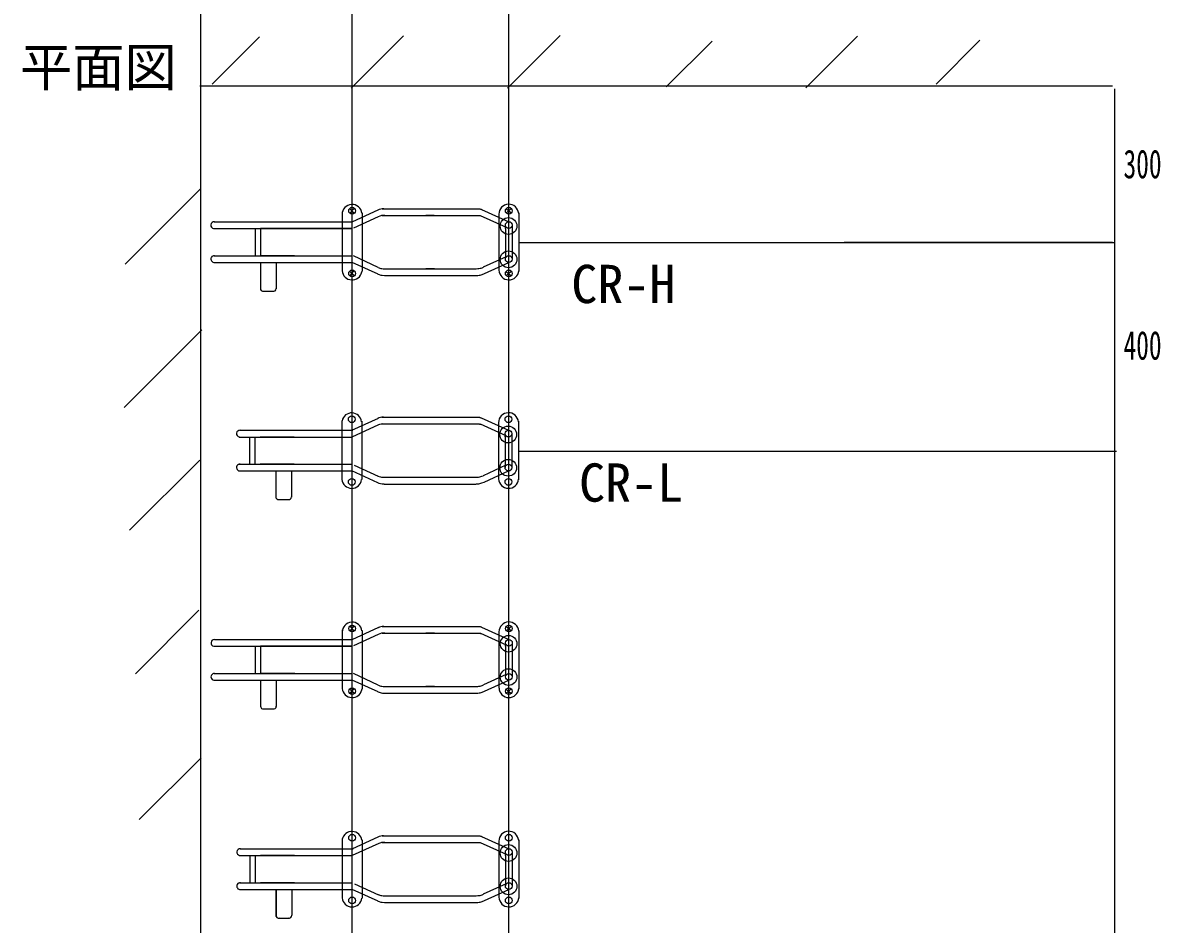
# Model space of a CAD drawing. Units: millimetres, scale not verified. Extents: x -16609 to -13857, y -2155 to 3870.
# Drawn here: x -16609 to -14431, y 777 to 2503 of the extents above; entities that cross this region are included whole.
import ezdxf
from ezdxf.enums import TextEntityAlignment as Align

# ---------------------------------------------------------------- set-up
doc = ezdxf.new("R2010")
doc.units = ezdxf.units.MM
doc.header["$LTSCALE"] = 50
doc.layers.add('0-0', color=7, linetype='Continuous')
doc.styles.add('ＭＳ ゴシック', font='')
doc.styles.get('ＭＳ ゴシック').set_extended_font_data('MS Gothic')

msp = doc.modelspace()

# ---------------------------------------------------------------- linework, layer by layer
at = {"layer": '0-0'}
for p, q in [((-16269.01, 3263.01), (-16269.01, -2105.91)), ((-15979.01, 2746.65), (-15979.01, -1716.56)), ((-15679.01, 2746.65), (-15679.01, -1716.56)), ((-15679.01, 2746.65), (-15679.01, -1716.56)), ((-16246.91, 2385.34), (-16155.79, 2476.46)), ((-15980.19, 2377.86), (-15879.96, 2478.08)), ((-15681.06, 2377.86), (-15579.93, 2478.99)), ((-15376.95, 2380.35), (-15289.33, 2467.98)), ((-15010.84, 2477.61), (-15110, 2378.45)), ((-14776.48, 2469.49), (-14860.5, 2385.48)), ((-16270.43, 2382.56), (-14522.57, 2382.56)), ((-14519.01, 2376.54), (-14519.01, -2105.91)), ((-16268.56, 2185.61), (-16413.3, 2040.87)), ((-15997.67, 2140.28), (-15997.67, 2026.67)), ((-15983.4, 2147.28), (-15974.7, 2138.58)), ((-15983.03, 2138.58), (-15974.7, 2147.28)), ((-15978.66, 2122.09), (-15927.38, 2145.4)), ((-15959.67, 2139.21), (-15959.67, 2027.63)), ((-15921.18, 2147.09), (-15736.3, 2147.09)), ((-15736.48, 2147.11), (-15735.01, 2146.97)), ((-15730.86, 2145.81), (-15678.68, 2122.11)), ((-15697.67, 2137.11), (-15697.67, 2028.93)), ((-15683.66, 2147.23), (-15674.29, 2139.36)), ((-15683.36, 2138.76), (-15674.29, 2147.23)), ((-15659.67, 2139.14), (-15659.67, 2027.1)), ((-16242.56, 2122.09), (-15978.56, 2122.09)), ((-15928.62, 2131.72), (-15976.13, 2109.59)), ((-15921.48, 2134.09), (-15734.75, 2134.09)), ((-15821.23, 2134.07), (-15837.51, 2134.07)), ((-15683.26, 2111.17), (-15732.51, 2133.56)), ((-15678.66, 2113.12), (-15678.6, 2113.12)), ((-15672.17, 2117.81), (-15672.17, 2117.77)), ((-15672.17, 2116.21), (-15672.17, 2049.66)), ((-16243.91, 2109.09), (-15978.29, 2109.09)), ((-16218.94, 2109.08), (-15978.54, 2109.08)), ((-16164.17, 2109.1), (-16164.17, 2057.06)), ((-16154.17, 2109.04), (-16154.17, 2057.06)), ((-15685.17, 2109.26), (-15685.17, 2054.14)), ((-15685.14, 2109.3), (-15685.14, 2112.01)), ((-15657.88, 2082.56), (-14518.24, 2082.56)), ((-15036.18, 2082.77), (-14522.57, 2082.77)), ((-16242.82, 2057.09), (-15977.81, 2057.09)), ((-16159, 2057.09), (-16082.1, 2057.09)), ((-15978.63, 2057.07), (-15978.35, 2056.94)), ((-15928.73, 2034.35), (-15976.28, 2056.64)), ((-15683.53, 2054.91), (-15727.36, 2034.95)), ((-16243.4, 2044.09), (-15978.49, 2044.09)), ((-16154.17, 2044.09), (-16154.17, 1993.42)), ((-16124.17, 2043.99), (-16124.17, 1993.78)), ((-15983.03, 2026.97), (-15974.7, 2019.41)), ((-15982.27, 2018.65), (-15975.08, 2028.11)), ((-15928.98, 2021.5), (-15978.66, 2044.09)), ((-15960.17, 2025.88), (-15959.66, 2027.62)), ((-15928.72, 2034.35), (-15923.8, 2032.8)), ((-15919.08, 2032.23), (-15914.55, 2032.13)), ((-15915.03, 2032.09), (-15741.25, 2032.09)), ((-15821.14, 2032.09), (-15837.47, 2032.09)), ((-15725.36, 2022.87), (-15678.67, 2044.09)), ((-15683.66, 2026.88), (-15674.59, 2019.32)), ((-15683.36, 2019.02), (-15674.59, 2026.88)), ((-16154.16, 2009.1), (-16154.16, 1993.13)), ((-15916.77, 2019.09), (-15740.98, 2019.09)), ((-16149.64, 1989.09), (-16128.66, 1989.09)), ((-16266.65, 1915.17), (-16415.21, 1766.61)), ((-15979.24, 1722.88), (-15927.97, 1746.19)), ((-15921.77, 1747.88), (-15736.89, 1747.88)), ((-15737.06, 1747.91), (-15735.6, 1747.76)), ((-15731.45, 1746.61), (-15679.27, 1722.9)), ((-16193.42, 1722.88), (-15977.42, 1722.88)), ((-15998.26, 1741.07), (-15998.26, 1627.46)), ((-15928.06, 1733.14), (-15979.25, 1709.87)), ((-15960.26, 1740), (-15960.26, 1628.42)), ((-15922.07, 1734.88), (-15735.34, 1734.88)), ((-15683.85, 1711.96), (-15733.09, 1734.35)), ((-15698.26, 1737.91), (-15698.26, 1629.73)), ((-15660.26, 1739.94), (-15660.26, 1627.89)), ((-16194.81, 1709.88), (-15978.37, 1709.88)), ((-16174.98, 1709.47), (-16174.98, 1657.81)), ((-16174.98, 1708.99), (-16174.98, 1657.87)), ((-16164.76, 1709.89), (-16164.76, 1657.86)), ((-15685.76, 1710.05), (-15685.76, 1651.67)), ((-15685.73, 1710.09), (-15685.73, 1717)), ((-15672.76, 1718.61), (-15672.76, 1718.57)), ((-15672.76, 1717), (-15672.76, 1650.46)), ((-15658.44, 1682.56), (-14516.67, 1682.56)), ((-15658, 1682.56), (-14515.17, 1682.56)), ((-16270.46, 1665.67), (-16404.73, 1531.4)), ((-16194.99, 1657.88), (-15978.4, 1657.88)), ((-15979.22, 1657.86), (-15978.94, 1657.74)), ((-15974.72, 1655.82), (-15928.59, 1634.85)), ((-15684.12, 1655.7), (-15727.95, 1635.74)), ((-16194.59, 1644.88), (-15979.08, 1644.88)), ((-16124.98, 1644.74), (-16124.98, 1592.88)), ((-16124.76, 1645.25), (-16124.76, 1594.58)), ((-16094.76, 1645.15), (-16094.76, 1594.94)), ((-15929.57, 1622.3), (-15979.25, 1644.88)), ((-15929.31, 1635.14), (-15924.39, 1633.6)), ((-15725.94, 1623.66), (-15679.26, 1644.88)), ((-15919.67, 1633.02), (-15915.14, 1632.92)), ((-15917.36, 1619.88), (-15741.56, 1619.88)), ((-15915.62, 1632.88), (-15741.84, 1632.88)), ((-16120.23, 1590.25), (-16099.25, 1590.25)), ((-16271.89, 1378.33), (-16393.67, 1256.56)), ((-15997.49, 1340.4), (-15997.49, 1226.79)), ((-15983.23, 1347.41), (-15974.53, 1338.7)), ((-15982.85, 1338.7), (-15974.53, 1347.41)), ((-15978.48, 1322.22), (-15927.21, 1345.52)), ((-15928.44, 1331.85), (-15975.96, 1309.72)), ((-15959.49, 1339.33), (-15959.49, 1227.76)), ((-15921.31, 1334.22), (-15734.58, 1334.22)), ((-15921.01, 1347.22), (-15736.13, 1347.22)), ((-15821.06, 1334.2), (-15837.34, 1334.2)), ((-15736.3, 1347.24), (-15734.84, 1347.1)), ((-15683.09, 1311.29), (-15732.33, 1333.68)), ((-15730.68, 1345.94), (-15678.5, 1322.24)), ((-15697.49, 1337.24), (-15697.49, 1229.06)), ((-15683.49, 1347.35), (-15674.11, 1339.49)), ((-15683.19, 1338.89), (-15674.11, 1347.35)), ((-15659.49, 1339.27), (-15659.49, 1227.22)), ((-16243.74, 1309.22), (-15978.12, 1309.22)), ((-16242.38, 1322.22), (-15978.38, 1322.22)), ((-16218.76, 1309.2), (-15978.37, 1309.2)), ((-16163.99, 1309.23), (-16163.99, 1257.19)), ((-16153.99, 1309.17), (-16153.99, 1257.19)), ((-15684.99, 1309.39), (-15684.99, 1254.27)), ((-15684.97, 1309.43), (-15684.97, 1312.14)), ((-15678.48, 1313.25), (-15678.42, 1313.25)), ((-15671.99, 1317.94), (-15671.99, 1317.9)), ((-15671.99, 1316.34), (-15671.99, 1249.79)), ((-16243.23, 1244.22), (-15978.32, 1244.22)), ((-16242.65, 1257.22), (-15977.64, 1257.22)), ((-16158.83, 1257.22), (-16081.93, 1257.22)), ((-16153.99, 1244.22), (-16153.99, 1193.55)), ((-16123.99, 1244.12), (-16123.99, 1193.91)), ((-15928.8, 1221.63), (-15978.49, 1244.22)), ((-15978.45, 1257.2), (-15978.18, 1257.07)), ((-15928.55, 1234.48), (-15976.11, 1256.77)), ((-15683.35, 1255.04), (-15727.19, 1235.08)), ((-15725.18, 1223), (-15678.5, 1244.22)), ((-15982.85, 1227.1), (-15974.53, 1219.54)), ((-15982.1, 1218.78), (-15974.91, 1228.24)), ((-15960, 1226.01), (-15959.49, 1227.75)), ((-15928.55, 1234.48), (-15923.63, 1232.93)), ((-15918.91, 1232.36), (-15914.38, 1232.26)), ((-15914.86, 1232.22), (-15741.08, 1232.22)), ((-15820.96, 1232.21), (-15837.3, 1232.21)), ((-15683.49, 1227.01), (-15674.42, 1219.45)), ((-15683.19, 1219.15), (-15674.42, 1227.01)), ((-16153.99, 1209.23), (-16153.99, 1193.26)), ((-15916.59, 1219.22), (-15740.8, 1219.22)), ((-16149.47, 1189.22), (-16128.49, 1189.22)), ((-16268, 1095.7), (-16386.51, 977.19)), ((-15997.69, 939.65), (-15997.69, 826.04)), ((-15978.68, 921.46), (-15927.41, 944.77)), ((-15959.69, 938.58), (-15959.69, 827)), ((-15921.21, 946.46), (-15736.33, 946.46)), ((-15736.5, 946.48), (-15735.04, 946.34)), ((-15730.88, 945.19), (-15678.7, 921.48)), ((-15659.69, 938.51), (-15659.69, 826.47)), ((-16192.85, 921.46), (-15976.85, 921.46)), ((-15927.5, 931.72), (-15978.69, 908.45)), ((-15921.51, 933.46), (-15734.78, 933.46)), ((-15683.29, 910.54), (-15732.53, 932.93)), ((-15697.69, 936.48), (-15697.69, 828.31)), ((-15685.17, 908.67), (-15685.17, 915.58)), ((-15672.19, 917.19), (-15672.19, 917.14)), ((-15672.19, 915.58), (-15672.19, 849.04)), ((-16194.24, 908.46), (-15977.81, 908.46)), ((-16174.42, 908.05), (-16174.42, 856.39)), ((-16174.42, 907.57), (-16174.42, 856.45)), ((-16164.19, 908.47), (-16164.19, 856.44)), ((-15685.19, 908.63), (-15685.19, 850.25)), ((-16194.42, 856.46), (-15977.84, 856.46)), ((-15978.65, 856.44), (-15978.38, 856.32)), ((-15974.16, 854.4), (-15928.03, 833.43)), ((-15683.55, 854.28), (-15727.39, 834.32)), ((-16194.03, 843.46), (-15978.52, 843.46)), ((-16124.42, 843.32), (-16124.42, 791.46)), ((-16124.19, 843.83), (-16124.19, 793.15)), ((-16094.19, 843.73), (-16094.19, 793.52)), ((-15929, 820.88), (-15978.69, 843.46)), ((-15928.75, 833.72), (-15923.83, 832.18)), ((-15919.11, 831.6), (-15914.57, 831.5)), ((-15915.06, 831.46), (-15741.28, 831.46)), ((-15725.38, 822.24), (-15678.7, 843.46)), ((-15916.79, 818.46), (-15741, 818.46)), ((-16119.67, 788.83), (-16098.69, 788.83))]:
    msp.add_line(p, q, dxfattribs=at)
at = {"layer": '0-0', "color": 4}
for p, q in [((-15837.57, 2134.09), (-15821.39, 2134.09)), ((-15978.57, 2109.09), (-16154.3, 2109.09)), ((-16088.73, 2057.09), (-16154.3, 2057.09)), ((-15837.57, 2032.09), (-15821.39, 2032.09)), ((-16089.31, 1709.88), (-16154.89, 1709.88)), ((-16089.31, 1657.88), (-16154.89, 1657.88)), ((-15837.39, 1334.22), (-15821.22, 1334.22)), ((-15978.4, 1309.22), (-16154.13, 1309.22)), ((-16088.55, 1257.22), (-16154.13, 1257.22)), ((-15837.39, 1232.22), (-15821.22, 1232.22)), ((-16088.75, 908.46), (-16154.33, 908.46)), ((-16088.75, 856.46), (-16154.33, 856.46))]:
    msp.add_line(p, q, dxfattribs=at)
at = {"layer": '0-0'}
for points in [[(-15735.01, 2146.94), (-15734.06, 2146.79), (-15733.78, 2146.75), (-15732.58, 2146.36), (-15731.67, 2146.07), (-15731.05, 2145.87), (-15730.82, 2145.79)], [(-15734.79, 2134.09), (-15734.27, 2134.05), (-15733.84, 2133.98), (-15733.7, 2133.96), (-15733.52, 2133.89), (-15733.2, 2133.78), (-15732.83, 2133.66), (-15732.48, 2133.54)], [(-15923.71, 2032.71), (-15921.59, 2032.52), (-15919.27, 2032.23)], [(-15740.98, 2032.09), (-15737.82, 2032.29), (-15736.02, 2032.49), (-15733.67, 2032.89), (-15731.63, 2033.49), (-15729.55, 2034.13), (-15727.28, 2035.05)], [(-15929.59, 2021.72), (-15926.79, 2020.95), (-15923.42, 2019.79), (-15920.82, 2019.5), (-15916.77, 2019.21)], [(-15740.82, 2019.15), (-15737.94, 2019.35), (-15735.3, 2019.63), (-15733.67, 2019.95), (-15729.67, 2021.11), (-15725.32, 2022.91)], [(-15735.6, 1747.73), (-15734.65, 1747.59), (-15734.37, 1747.54), (-15733.17, 1747.15), (-15732.26, 1746.86), (-15731.64, 1746.66), (-15731.4, 1746.59)], [(-15735.38, 1734.89), (-15734.86, 1734.84), (-15734.43, 1734.77), (-15734.28, 1734.75), (-15734.11, 1734.68), (-15733.79, 1734.58), (-15733.42, 1734.46), (-15733.07, 1734.34)], [(-15741.56, 1632.89), (-15738.41, 1633.09), (-15736.61, 1633.29), (-15734.26, 1633.69), (-15732.22, 1634.28), (-15730.14, 1634.92), (-15727.86, 1635.84)], [(-15930.18, 1622.51), (-15927.38, 1621.74), (-15924.01, 1620.58), (-15921.4, 1620.29), (-15917.36, 1620)], [(-15924.3, 1633.5), (-15922.18, 1633.31), (-15919.86, 1633.02)], [(-15741.4, 1619.95), (-15738.53, 1620.15), (-15735.89, 1620.43), (-15734.26, 1620.75), (-15730.26, 1621.9), (-15725.91, 1623.7)], [(-15734.84, 1347.07), (-15733.88, 1346.92), (-15733.61, 1346.88), (-15732.41, 1346.49), (-15731.5, 1346.2), (-15730.87, 1346), (-15730.64, 1345.92)], [(-15734.61, 1334.22), (-15734.09, 1334.17), (-15733.67, 1334.11), (-15733.52, 1334.09), (-15733.35, 1334.02), (-15733.02, 1333.91), (-15732.66, 1333.79), (-15732.31, 1333.67)], [(-15929.42, 1221.85), (-15926.62, 1221.07), (-15923.25, 1219.92), (-15920.64, 1219.63), (-15916.59, 1219.34)], [(-15923.53, 1232.84), (-15921.41, 1232.64), (-15919.1, 1232.36)], [(-15740.8, 1232.22), (-15737.65, 1232.42), (-15735.85, 1232.62), (-15733.49, 1233.02), (-15731.46, 1233.62), (-15729.38, 1234.26), (-15727.1, 1235.18)], [(-15740.64, 1219.28), (-15737.77, 1219.48), (-15735.13, 1219.76), (-15733.49, 1220.08), (-15729.5, 1221.24), (-15725.15, 1223.04)], [(-15735.04, 946.31), (-15734.08, 946.17), (-15733.81, 946.12), (-15732.61, 945.73), (-15731.7, 945.44), (-15731.07, 945.24), (-15730.84, 945.17)], [(-15734.81, 933.47), (-15734.29, 933.42), (-15733.87, 933.35), (-15733.72, 933.33), (-15733.55, 933.26), (-15733.22, 933.16), (-15732.85, 933.03), (-15732.51, 932.92)], [(-15923.73, 832.08), (-15921.61, 831.89), (-15919.3, 831.6)], [(-15741, 831.47), (-15737.85, 831.66), (-15736.05, 831.86), (-15733.69, 832.26), (-15731.65, 832.86), (-15729.58, 833.5), (-15727.3, 834.42)], [(-15929.61, 821.09), (-15926.82, 820.32), (-15923.44, 819.16), (-15920.84, 818.87), (-15916.79, 818.58)], [(-15740.84, 818.52), (-15737.97, 818.72), (-15735.33, 819), (-15733.69, 819.32), (-15729.7, 820.48), (-15725.34, 822.28)]]:
    msp.add_lwpolyline(points, dxfattribs=at)
for centre, radius in [((-15978.66, 2143.08), 6.5), ((-15678.67, 2143.1), 6.5), ((-15679.09, 2113.92), 16), ((-15678.62, 2115.63), 6.5), ((-15679.09, 2050.13), 16), ((-15678.66, 2050.57), 6.5), ((-15978.66, 2023.09), 6.5), ((-15678.67, 2023.08), 6.5), ((-15979.25, 1743.88), 6.5), ((-15679.26, 1743.89), 6.5), ((-15679.68, 1714.72), 16), ((-15679.21, 1716.42), 6.5), ((-15679.68, 1650.93), 16), ((-15679.25, 1651.36), 6.5), ((-15979.25, 1623.88), 6.5), ((-15679.26, 1623.88), 6.5), ((-15978.49, 1343.21), 6.5), ((-15678.91, 1314.05), 16), ((-15678.49, 1343.23), 6.5), ((-15678.45, 1315.75), 6.5), ((-15678.91, 1250.26), 16), ((-15678.49, 1250.7), 6.5), ((-15978.49, 1223.21), 6.5), ((-15678.49, 1223.21), 6.5), ((-15978.69, 942.46), 6.5), ((-15678.69, 942.47), 6.5), ((-15679.11, 913.29), 16), ((-15678.65, 915), 6.5), ((-15679.11, 849.5), 16), ((-15678.69, 849.94), 6.5), ((-15978.69, 822.46), 6.5), ((-15678.69, 822.46), 6.5)]:
    msp.add_circle(centre, radius, dxfattribs=at)
for centre, radius, start, end in [((-15978.78, 2136.28), 19, 6.37365, 181.07338), ((-15919.23, 2127.03), 20, 87.01958, 119.85902), ((-15678.6, 2136.58), 19, 4.73418, 179.99868), ((-15678.6, 2136.58), 19, 184.6594, 184.7176), ((-16242.57, 2115.51), 6.5, 87.5583, 258.10054), ((-15919, 2114.19), 20, 82.13454, 118.74397), ((-15678.6, 2136.58), 19, 351.94817, 351.97833), ((-16242.62, 2050.59), 6.5, 85.91438, 276.67989), ((-15978.78, 2029.76), 19, 185.06571, 348.23108), ((-15678.51, 2029.84), 19, 182.13039, 355.49795), ((-16149.19, 1993.96), 5, 172.61396, 284.53446), ((-16129.12, 1993.96), 5, 252.21611, 4.23639), ((-15979.37, 1737.07), 19, 6.37365, 168.24214), ((-15919.82, 1727.83), 20, 87.01958, 119.85902), ((-15679.19, 1737.37), 19, 4.73418, 179.99868), ((-16193.48, 1716.39), 6.5, 87.5583, 258.10054), ((-15919.59, 1714.98), 20, 82.13454, 118.74397), ((-15679.19, 1737.37), 19, 184.6594, 184.7176), ((-15679.19, 1737.37), 19, 351.94817, 351.97833), ((-16193.48, 1651.33), 6.5, 85.91438, 276.67989), ((-15979.36, 1630.55), 19, 185.06571, 353.89508), ((-15679.1, 1630.63), 19, 182.13039, 355.49795), ((-16119.78, 1595.12), 5, 172.61396, 284.53446), ((-16099.71, 1595.12), 5, 252.21611, 4.23639), ((-15978.6, 1336.41), 19, 6.37365, 181.07338), ((-15678.43, 1336.71), 19, 4.73418, 179.99868), ((-15919.06, 1327.16), 20, 87.01958, 119.85902), ((-15918.82, 1314.32), 20, 82.13454, 118.74397), ((-15678.43, 1336.71), 19, 184.6594, 184.7176), ((-15678.43, 1336.71), 19, 351.94817, 351.97833), ((-16242.4, 1315.64), 6.5, 87.5583, 258.10054), ((-16242.45, 1250.72), 6.5, 85.91438, 276.67989), ((-15978.6, 1229.88), 19, 185.06571, 348.23108), ((-15678.33, 1229.96), 19, 182.13039, 355.49795), ((-16149.01, 1194.09), 5, 172.61396, 284.53446), ((-16128.95, 1194.09), 5, 252.21611, 4.23639), ((-15978.8, 935.65), 19, 6.37365, 168.24214), ((-15919.26, 926.4), 20, 87.01958, 119.85902), ((-15678.63, 935.95), 19, 4.73418, 179.99868), ((-16192.92, 914.97), 6.5, 87.5583, 258.10054), ((-15919.02, 913.56), 20, 82.13454, 118.74397), ((-15678.63, 935.95), 19, 184.6594, 184.7176), ((-15678.63, 935.95), 19, 351.94817, 351.97833), ((-16192.92, 849.91), 6.5, 85.91438, 276.67989), ((-15678.53, 829.21), 19, 182.13039, 355.49795), ((-15978.8, 829.13), 19, 185.06571, 353.89508), ((-16119.21, 793.7), 5, 172.61396, 284.53446), ((-16099.15, 793.7), 5, 252.21611, 4.23639)]:
    msp.add_arc(centre, radius, start, end, dxfattribs=at)

# ---------------------------------------------------------------- texts
at = {"layer": '0-0', "color": 4, "style": 'ＭＳ ゴシック'}
for s, p in [('平面図', (-16614.55, 2359.4)), ('CR-H', (-15558.92, 1944.3)), ('CR-L', (-15544.11, 1564.05))]:
    msp.add_text(s, height=73.31, dxfattribs=at).set_placement(p, align=Align.BOTTOM_LEFT)
at = {"layer": '0-0', "style": 'ＭＳ ゴシック', "width": 0.65}
for s, p in [('300', (-14501.47, 2188.79)), ('400', (-14501.47, 1841.48))]:
    msp.add_text(s, height=54.99, dxfattribs=at).set_placement(p, align=Align.BOTTOM_LEFT)

doc.saveas('drawing.dxf')
